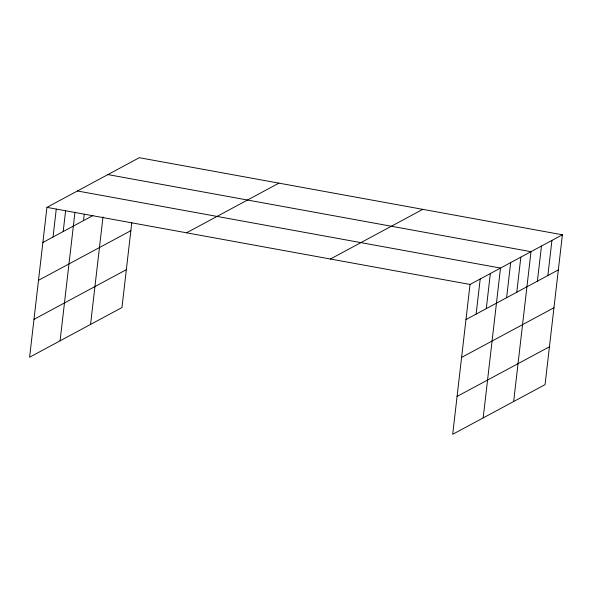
<?xml version="1.0" encoding="UTF-8"?>
<svg xmlns="http://www.w3.org/2000/svg" width="592" height="592" viewBox="0 0 592 592"><rect width="100%" height="100%" fill="white"/><g stroke="black" fill="none" stroke-linecap="round" stroke-linejoin="round"><path stroke-width="0.89" d="M562.4 234.787L470.033 284.456L452.695 434.299L545.062 384.63L562.4 234.787L139.305 157.701L46.938 207.37L29.6 357.213L121.967 307.544L131.794 222.555M53.036 237.007L56.262 209.102M63.196 231.546L65.594 210.841M60.081 340.822L74.918 212.58M83.516 220.616L84.242 214.319M90.561 324.431L103.001 216.901M476.131 314.1L480.193 278.995M486.291 308.639L490.354 273.534M483.176 417.908L500.514 268.065L77.419 190.979M506.611 297.709L510.674 262.604M516.772 292.248L520.834 257.143M513.656 401.517L530.994 251.681L107.899 174.588M537.403 281.156L541.465 246.05M547.866 275.524L551.929 240.419M42.876 242.476L92.892 215.577M38.495 280.334L130.862 230.665M186.561 232.804L278.921 183.143M33.981 319.347L126.348 269.678M330.41 259.015L422.777 209.353M465.971 319.562L558.337 269.9M461.59 357.427L553.957 307.759M457.076 396.44L549.443 346.771M46.938 207.37L470.033 284.456"/></g></svg>
